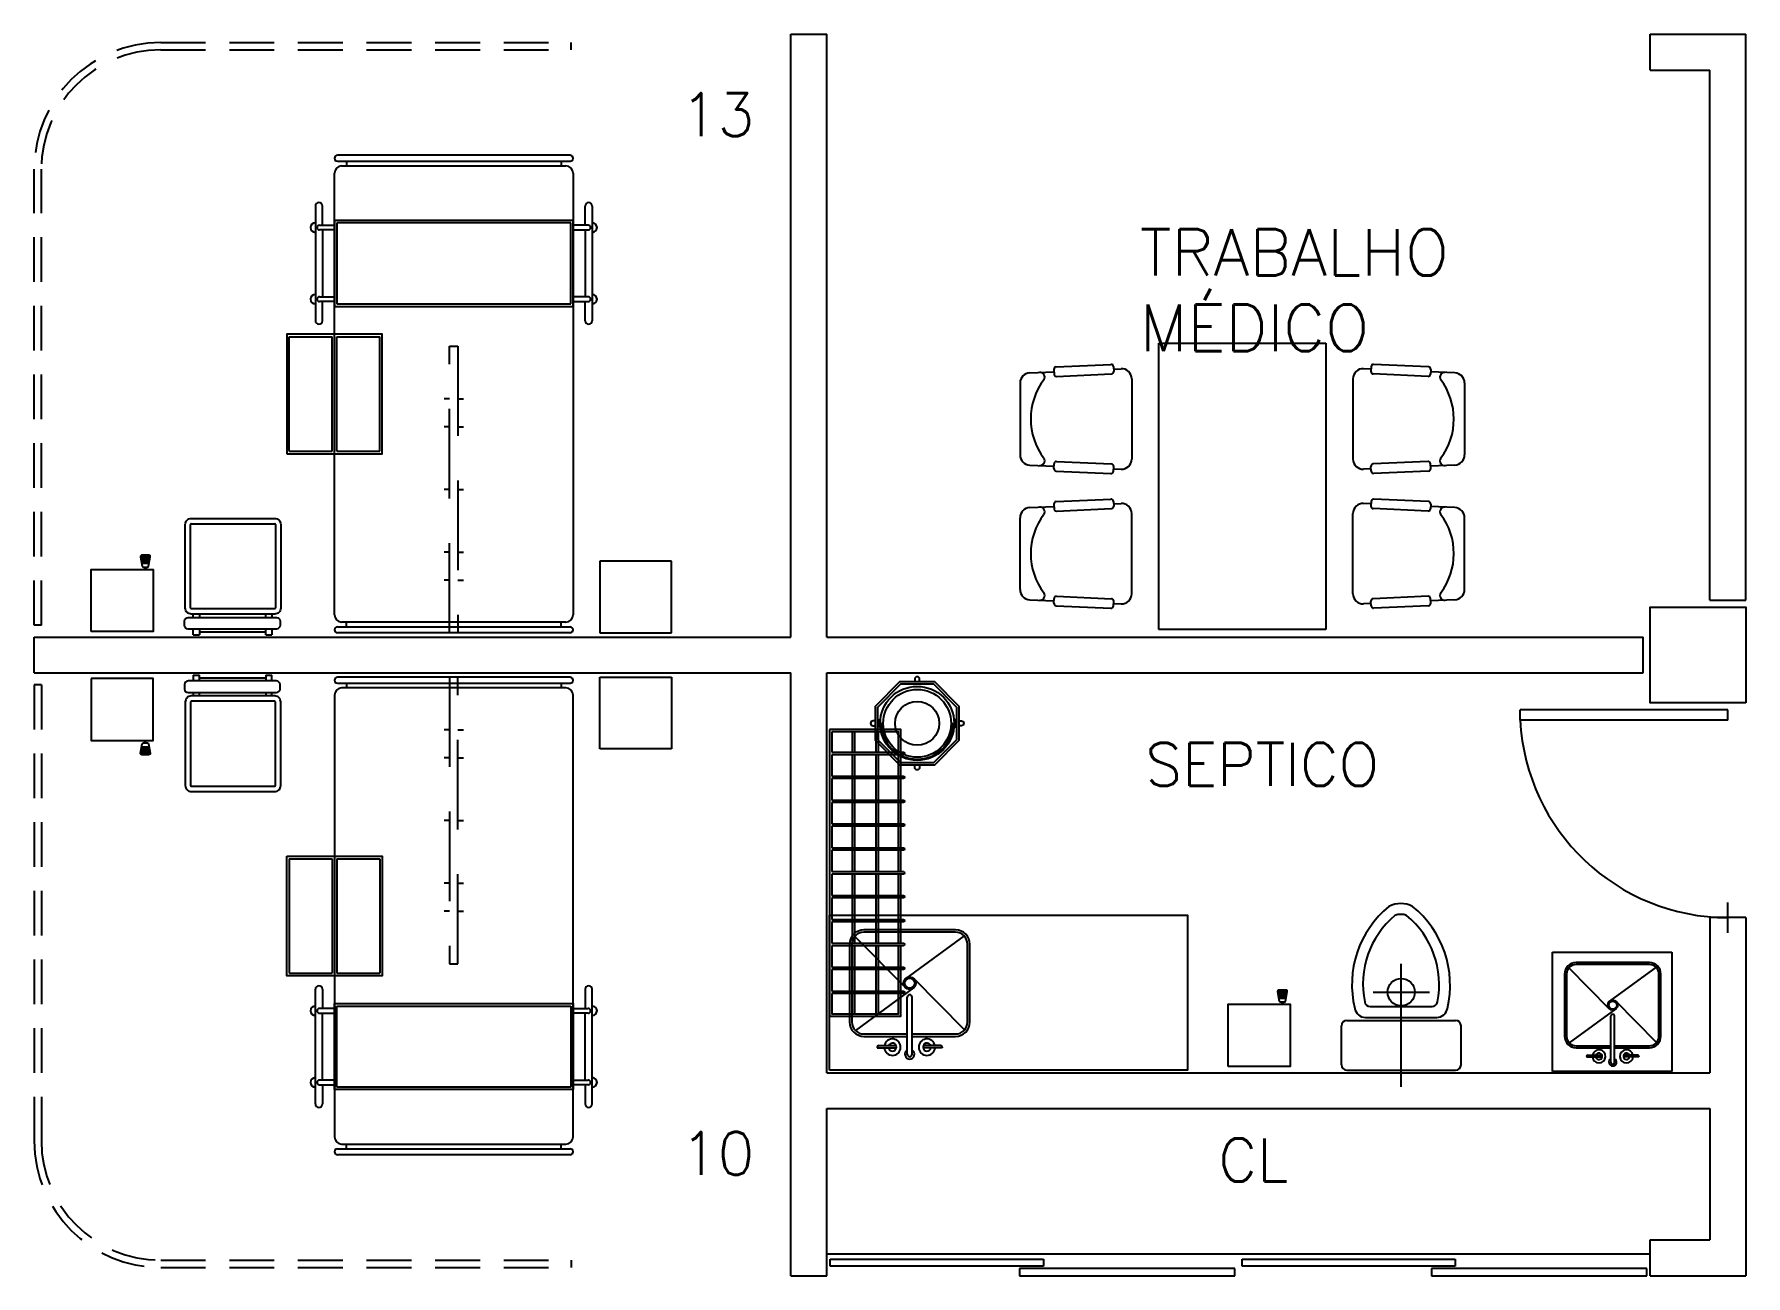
# Model space of a CAD drawing. Extents: x -358 to -207, y -206 to -105.
# Drawn here: x -288.48 to -281.31, y -179.83 to -174.63 of the extents above; entities that cross this region are included whole.
import ezdxf
from ezdxf.enums import TextEntityAlignment as Align

# ---------------------------------------------------------------- set-up
doc = ezdxf.new("R2010")
doc.units = 0
doc.header["$LTSCALE"] = 1.5
doc.header["$MEASUREMENT"] = 0
for name, pattern in [('CENTER2', [1.125, 0.75, -0.125, 0.125, -0.125]), ('HIDDEN', [0.375, 0.25, -0.125]), ('HIDDEN2', [0.1875, 0.125, -0.0625])]:
    doc.linetypes.add(name, pattern=pattern)
doc.layers.get('0').update_dxf_attribs({"linetype": 'CONTINUOUS'})
for name, color, linetype in [('8CMOB01', 8, 'CONTINUOUS'), ('9CCOLUMNA', 5, 'CONTINUOUS'), ('CCPTAS', 6, 'CONTINUOUS'), ('MSAN', 6, 'CONTINUOUS'), ('RCMURO01', 3, 'CONTINUOUS'), ('ZCTEXT01', 2, 'CONTINUOUS')]:
    doc.layers.add(name, color=color, linetype=linetype)
doc.styles.add('REG-60', font='ROMANS.shx', dxfattribs={"height": 0.195})
doc.styles.add('REG-80', font='ROMANS.shx', dxfattribs={"height": 0.27})

# ---------------------------------------------------------------- blocks, each defined once
blk = doc.blocks.new('TARJA')
for p, q in [((-0.014, -0.0221), (-0.2273, 0.1942)), ((0.2299, 0.1963), (-0.0142, 0.0183)), ((0.2319, -0.1979), (0.0189, 0.0181)), ((0.0187, -0.022), (-0.2253, -0.2)), ((-0.0077, -0.2999), (-0.0077, -0.0604)), ((0.0123, -0.2999), (0.0123, -0.0604)), ((-0.1342, -0.2704), (-0.1342, -0.2732)), ((-0.1342, -0.2732), (-0.0537, -0.2732)), ((-0.127, -0.2633), (-0.0548, -0.2633)), ((0.1386, -0.2732), (0.0581, -0.2732)), ((0.1315, -0.2633), (0.0592, -0.2633)), ((0.1386, -0.2704), (0.1386, -0.2732))]:
    blk.add_line(p, q)
for points in [[(0.012, -0.2248), (0.1944, -0.2248, 0.414214), (0.2544, -0.1648), (0.2544, 0.1611, 0.414214), (0.1944, 0.2211), (-0.1898, 0.2211, 0.414214), (-0.2498, 0.1611), (-0.2498, -0.1648, 0.414214), (-0.1898, -0.2248), (-0.0067, -0.2248)], [(0.012, -0.2148), (0.1944, -0.2148, 0.414214), (0.2444, -0.1648), (0.2444, 0.1611, 0.414214), (0.1944, 0.2111), (-0.1898, 0.2111, 0.414214), (-0.2398, 0.1611), (-0.2398, -0.1648, 0.414214), (-0.1898, -0.2148), (-0.0067, -0.2148)]]:
    blk.add_lwpolyline(points, format="xyb")
for radius in [0.026, 0.021]:
    blk.add_circle((0.0023, -0.0019), radius)
for centre, radius, start, end in [((0.0023, -0.0604), 0.01, 0, 180), ((-0.127, -0.2704), 0.00711, 89.98224, 179.98224), ((-0.0701, -0.27), 0.0345, 185.25448, 168.76167), ((-0.0701, -0.27), 0.0167, 190.90126, 156.33355), ((0.0023, -0.2999), 0.02, 120, 60), ((0.0746, -0.27), 0.0345, 11.23833, 354.74552), ((0.0746, -0.27), 0.0167, 23.66645, 349.09874), ((0.1315, -0.2704), 0.00711, 0.01776, 90.01776), ((0.0023, -0.2999), 0.01, 180, 0)]:
    blk.add_arc(centre, radius, start, end)
blk = doc.blocks.new('PTA-D')
for p, q in [((0.95, 0), (0.95, 1)), ((0.95, 1), (1, 1)), ((1, 0), (1, 1)), ((-0.0734, 0), (0.0734, 0)), ((0.95, 0), (1, 0))]:
    blk.add_line(p, q)
blk.add_arc((1.0023, -0.001), 1.0023, 92.99284, 179.94476)

msp = doc.modelspace()

# ---------------------------------------------------------------- linework, layer by layer
at = {"layer": '8CMOB01', "color": 8, "linetype": 'HIDDEN2'}
for p, q in [((-287.9502, -174.6648), (-286.2302, -174.6648)), ((-287.9502, -174.6948), (-286.2302, -174.6948)), ((-288.4802, -177.1048), (-288.4802, -175.1948)), ((-288.4502, -177.1048), (-288.4502, -175.1948)), ((-288.4502, -177.1048), (-288.4802, -177.1048)), ((-288.4802, -177.3548), (-288.4802, -179.2648)), ((-288.4502, -177.3548), (-288.4802, -177.3548)), ((-288.4502, -177.3548), (-288.4502, -179.2648)), ((-287.9502, -179.7648), (-286.2302, -179.7648)), ((-287.9502, -179.7948), (-286.2302, -179.7948))]:
    msp.add_line(p, q, dxfattribs=at)
at = {"layer": '8CMOB01', "color": 8}
for p, q in [((-286.2302, -174.6948), (-286.2302, -174.6648)), ((-286.235, -175.1367), (-287.21, -175.1367)), ((-287.21, -175.1617), (-286.235, -175.1617)), ((-287.1725, -175.1617), (-287.1725, -175.1817)), ((-286.2725, -175.1617), (-286.2725, -175.1817)), ((-287.2225, -177.0617), (-287.2225, -175.2117)), ((-287.1925, -175.1817), (-286.2525, -175.1817)), ((-286.2225, -175.2117), (-286.2225, -177.0617)), ((-287.3025, -175.3496), (-287.3025, -175.8296)), ((-287.2725, -175.4296), (-287.2725, -175.3496)), ((-286.1725, -175.4296), (-286.1725, -175.3496)), ((-286.1425, -175.3496), (-286.1425, -175.8296)), ((-287.2855, -175.4296), (-287.2225, -175.4296)), ((-287.2225, -175.4496), (-287.2855, -175.4496)), ((-287.2725, -175.4496), (-287.2725, -175.7296)), ((-286.2225, -175.4096), (-287.2225, -175.4096)), ((-287.2225, -175.4096), (-287.2225, -175.7696)), ((-286.2325, -175.4196), (-287.2125, -175.4196)), ((-287.2125, -175.4196), (-287.2125, -175.7596)), ((-286.2325, -175.7596), (-286.2325, -175.4196)), ((-286.2225, -175.7696), (-286.2225, -175.4096)), ((-286.1596, -175.4296), (-286.2225, -175.4296)), ((-286.2225, -175.4496), (-286.1596, -175.4496)), ((-286.1725, -175.4496), (-286.1725, -175.7296)), ((-287.2855, -175.7296), (-287.2225, -175.7296)), ((-286.1596, -175.7296), (-286.2225, -175.7296)), ((-287.2225, -175.7496), (-287.2855, -175.7496)), ((-287.2725, -175.8296), (-287.2725, -175.7496)), ((-287.2225, -175.7696), (-286.2225, -175.7696)), ((-287.2125, -175.7596), (-286.2325, -175.7596)), ((-286.2225, -175.7496), (-286.1596, -175.7496)), ((-286.1725, -175.8296), (-286.1725, -175.7496)), ((-283.7693, -177.1232), (-283.7693, -175.9232)), ((-283.7693, -175.9232), (-283.0693, -175.9232)), ((-283.0693, -175.9232), (-283.0693, -177.1232)), ((-284.1992, -176.0229), (-283.9694, -176.0125)), ((-283.959, -176.022), (-283.9581, -176.042)), ((-282.8795, -176.022), (-282.8804, -176.042)), ((-282.6393, -176.0229), (-282.8691, -176.0125)), ((-284.3502, -176.0904), (-284.3502, -176.3917)), ((-284.3096, -176.048), (-284.2083, -176.0434)), ((-284.2087, -176.0334), (-284.2078, -176.0534)), ((-284.1974, -176.0629), (-283.9676, -176.0525)), ((-283.9585, -176.032), (-283.9271, -176.0306)), ((-283.8827, -176.0731), (-283.8827, -176.4091)), ((-282.9558, -176.0731), (-282.9558, -176.4091)), ((-282.88, -176.032), (-282.9114, -176.0306)), ((-282.6411, -176.0629), (-282.8709, -176.0525)), ((-282.6298, -176.0334), (-282.6307, -176.0534)), ((-282.5289, -176.048), (-282.6302, -176.0434)), ((-282.4883, -176.0904), (-282.4883, -176.3917)), ((-284.3096, -176.4342), (-284.2083, -176.4388)), ((-284.2087, -176.4488), (-284.2078, -176.4288)), ((-284.1974, -176.4193), (-283.9676, -176.4297)), ((-283.959, -176.4601), (-283.9581, -176.4401)), ((-283.9585, -176.4501), (-283.9271, -176.4516)), ((-282.88, -176.4501), (-282.9114, -176.4516)), ((-282.8795, -176.4601), (-282.8804, -176.4401)), ((-282.6411, -176.4193), (-282.8709, -176.4297)), ((-282.6298, -176.4488), (-282.6307, -176.4288)), ((-282.5289, -176.4342), (-282.6302, -176.4388)), ((-284.1992, -176.4592), (-283.9694, -176.4697)), ((-282.6393, -176.4592), (-282.8691, -176.4697)), ((-284.1992, -176.5872), (-283.9694, -176.5768)), ((-283.959, -176.5863), (-283.9581, -176.6063)), ((-283.9585, -176.5963), (-283.9271, -176.5949)), ((-282.88, -176.5963), (-282.9114, -176.5949)), ((-282.8795, -176.5863), (-282.8804, -176.6063)), ((-282.6393, -176.5872), (-282.8691, -176.5768)), ((-284.3502, -176.956), (-284.3502, -176.6547)), ((-284.3096, -176.6123), (-284.2083, -176.6076)), ((-284.2087, -176.5977), (-284.2078, -176.6176)), ((-284.1974, -176.6272), (-283.9676, -176.6167)), ((-283.8827, -176.9734), (-283.8827, -176.6373)), ((-282.9558, -176.9734), (-282.9558, -176.6373)), ((-282.6411, -176.6272), (-282.8709, -176.6167)), ((-282.6298, -176.5977), (-282.6307, -176.6176)), ((-282.5289, -176.6123), (-282.6302, -176.6076)), ((-282.4883, -176.956), (-282.4883, -176.6547)), ((-286.1112, -176.8367), (-286.1112, -177.1367)), ((-285.8112, -176.8367), (-286.1112, -176.8367)), ((-285.8112, -177.1367), (-285.8112, -176.8367)), ((-284.3096, -176.9984), (-284.2083, -177.0031)), ((-284.2087, -177.013), (-284.2078, -176.9931)), ((-284.1992, -177.0235), (-283.9694, -177.0339)), ((-284.1974, -176.9835), (-283.9676, -176.994)), ((-283.959, -177.0244), (-283.9581, -177.0044)), ((-283.9585, -177.0144), (-283.9271, -177.0158)), ((-282.88, -177.0144), (-282.9114, -177.0158)), ((-282.8795, -177.0244), (-282.8804, -177.0044)), ((-282.6411, -176.9835), (-282.8709, -176.994)), ((-282.6393, -177.0235), (-282.8691, -177.0339)), ((-282.6298, -177.013), (-282.6307, -176.9931)), ((-282.5289, -176.9984), (-282.6302, -177.0031)), ((-286.2525, -177.0917), (-287.1925, -177.0917)), ((-287.1725, -177.1117), (-287.1725, -177.0917)), ((-286.2725, -177.1117), (-286.2725, -177.0917)), ((-287.21, -177.1117), (-286.235, -177.1117)), ((-286.235, -177.1367), (-287.21, -177.1367)), ((-286.1112, -177.1367), (-285.8112, -177.1367)), ((-283.0693, -177.1232), (-283.7693, -177.1232)), ((-286.235, -177.323), (-287.21, -177.323)), ((-287.21, -177.348), (-286.235, -177.348)), ((-286.2525, -177.368), (-287.1925, -177.368)), ((-287.1725, -177.348), (-287.1725, -177.368)), ((-286.2725, -177.348), (-286.2725, -177.368)), ((-286.1112, -177.623), (-286.1112, -177.323)), ((-286.1112, -177.323), (-285.8112, -177.323)), ((-285.8112, -177.323), (-285.8112, -177.623)), ((-287.2225, -177.398), (-287.2225, -179.248)), ((-286.2225, -179.248), (-286.2225, -177.398)), ((-285.8112, -177.623), (-286.1112, -177.623)), ((-287.3025, -179.1101), (-287.3025, -178.6301)), ((-287.2725, -178.6301), (-287.2725, -178.7101)), ((-286.1725, -178.6301), (-286.1725, -178.7101)), ((-286.1425, -179.1101), (-286.1425, -178.6301)), ((-287.2225, -178.7101), (-287.2855, -178.7101)), ((-287.2855, -178.7301), (-287.2225, -178.7301)), ((-287.2725, -179.0101), (-287.2725, -178.7301)), ((-287.2225, -178.6901), (-286.2225, -178.6901)), ((-287.2225, -179.0501), (-287.2225, -178.6901)), ((-287.2125, -178.7001), (-286.2325, -178.7001)), ((-287.2125, -179.0401), (-287.2125, -178.7001)), ((-286.2325, -178.7001), (-286.2325, -179.0401)), ((-286.2225, -178.6901), (-286.2225, -179.0501)), ((-286.2225, -178.7101), (-286.1596, -178.7101)), ((-286.1596, -178.7301), (-286.2225, -178.7301)), ((-286.1725, -179.0101), (-286.1725, -178.7301)), ((-282.9035, -178.7477), (-282.6047, -178.7477)), ((-282.884, -178.7026), (-282.6243, -178.7026)), ((-283.004, -178.9463), (-283.004, -178.7829)), ((-282.9812, -178.7601), (-282.5258, -178.7601)), ((-282.503, -178.9463), (-282.503, -178.7829)), ((-287.2225, -179.0101), (-287.2855, -179.0101)), ((-287.2855, -179.0301), (-287.2225, -179.0301)), ((-287.2725, -179.0301), (-287.2725, -179.1101)), ((-286.2225, -179.0101), (-286.1596, -179.0101)), ((-286.1596, -179.0301), (-286.2225, -179.0301)), ((-286.1725, -179.0301), (-286.1725, -179.1101)), ((-282.9812, -178.9691), (-282.5258, -178.9691)), ((-286.2225, -179.0501), (-287.2225, -179.0501)), ((-286.2325, -179.0401), (-287.2125, -179.0401)), ((-287.21, -179.298), (-286.235, -179.298)), ((-287.1925, -179.278), (-286.2525, -179.278)), ((-287.1725, -179.298), (-287.1725, -179.278)), ((-286.2725, -179.298), (-286.2725, -179.278)), ((-286.235, -179.323), (-287.21, -179.323)), ((-281.7102, -179.7398), (-285.1602, -179.7398)), ((-286.2302, -179.7648), (-286.2302, -179.7948)), ((-285.1452, -179.7598), (-284.2522, -179.7598)), ((-285.1452, -179.7898), (-285.1452, -179.7598)), ((-284.2522, -179.7898), (-285.1452, -179.7898)), ((-283.4502, -179.7998), (-284.3522, -179.7998)), ((-284.3522, -179.7998), (-284.3522, -179.8298)), ((-284.2522, -179.7598), (-284.2522, -179.7898)), ((-283.4502, -179.8298), (-283.4502, -179.7998)), ((-283.4202, -179.7598), (-282.5272, -179.7598)), ((-283.4202, -179.7898), (-283.4202, -179.7598)), ((-282.5272, -179.7898), (-283.4202, -179.7898)), ((-281.7252, -179.7998), (-282.6272, -179.7998)), ((-282.6272, -179.7998), (-282.6272, -179.8298)), ((-282.5272, -179.7598), (-282.5272, -179.7898)), ((-281.7252, -179.8298), (-281.7252, -179.7998)), ((-284.3522, -179.8298), (-283.4502, -179.8298)), ((-282.6272, -179.8298), (-281.7252, -179.8298))]:
    msp.add_line(p, q, dxfattribs=at)
at = {"layer": '8CMOB01', "color": 8, "linetype": 'Continuous'}
for p, q in [((-287.4125, -175.8967), (-287.2325, -175.8967)), ((-287.4125, -176.3767), (-287.4125, -175.8967)), ((-287.2325, -176.3767), (-287.2325, -175.8967)), ((-287.2225, -176.3867), (-287.2225, -175.8867)), ((-287.2125, -175.8967), (-287.0325, -175.8967)), ((-287.2125, -176.3767), (-287.2125, -175.8967)), ((-287.0325, -176.3767), (-287.0325, -175.8967)), ((-287.4125, -176.3767), (-287.2325, -176.3767)), ((-287.2125, -176.3767), (-287.0325, -176.3767)), ((-287.4125, -178.083), (-287.4125, -178.563)), ((-287.4125, -178.083), (-287.2325, -178.083)), ((-287.2325, -178.083), (-287.2325, -178.563)), ((-287.2225, -178.073), (-287.2225, -178.573)), ((-287.2125, -178.083), (-287.2125, -178.563)), ((-287.2125, -178.083), (-287.0325, -178.083)), ((-287.0325, -178.083), (-287.0325, -178.563)), ((-287.4125, -178.563), (-287.2325, -178.563)), ((-287.2125, -178.563), (-287.0325, -178.563))]:
    msp.add_line(p, q, dxfattribs=at)
at = {"layer": '8CMOB01', "linetype": 'HIDDEN'}
for p, q in [((-286.74, -177.1367), (-286.74, -175.9367)), ((-286.705, -175.9367), (-286.705, -177.1367)), ((-286.74, -177.323), (-286.74, -178.523)), ((-286.705, -178.523), (-286.705, -177.323))]:
    msp.add_line(p, q, dxfattribs=at)
at = {"layer": '8CMOB01'}
for p, q in [((-286.74, -175.9367), (-286.705, -175.9367)), ((-286.74, -176.1569), (-286.7632, -176.1569)), ((-286.705, -176.1569), (-286.6819, -176.1569)), ((-286.74, -176.2739), (-286.7632, -176.2739)), ((-286.705, -176.2739), (-286.6819, -176.2739)), ((-286.74, -176.5367), (-286.7632, -176.5367)), ((-286.705, -176.5367), (-286.6819, -176.5367)), ((-286.74, -176.7994), (-286.7632, -176.7994)), ((-286.705, -176.7994), (-286.6819, -176.7994)), ((-288.2423, -176.8713), (-288.0139, -176.8713)), ((-288.035, -176.8158), (-287.9939, -176.8158)), ((-288.0345, -176.8208), (-287.9944, -176.8208)), ((-288.0336, -176.8258), (-287.9954, -176.8258)), ((-288.0326, -176.8308), (-287.9963, -176.8308)), ((-288.0316, -176.8358), (-287.9973, -176.8358)), ((-288.0307, -176.8408), (-287.9983, -176.8408)), ((-288.0297, -176.8458), (-287.9992, -176.8458)), ((-288.017, -176.8613), (-288.017, -176.8713)), ((-288.012, -176.8613), (-288.012, -176.8713)), ((-286.74, -176.9164), (-286.7632, -176.9164)), ((-286.705, -176.9164), (-286.6819, -176.9164)), ((-286.705, -177.1367), (-286.74, -177.1367)), ((-286.705, -177.323), (-286.74, -177.323)), ((-288.2423, -177.5884), (-288.0139, -177.5884)), ((-288.017, -177.5984), (-288.017, -177.5884)), ((-288.012, -177.5984), (-288.012, -177.5884)), ((-286.74, -177.5432), (-286.7632, -177.5432)), ((-286.705, -177.5432), (-286.6819, -177.5432)), ((-285.0543, -177.5523), (-285.0543, -177.6373)), ((-285.0443, -177.5523), (-285.0443, -177.6373)), ((-284.9543, -177.5523), (-284.9543, -177.6373)), ((-284.9443, -177.5523), (-284.9443, -177.6373)), ((-288.035, -177.6439), (-287.9939, -177.6439)), ((-288.0345, -177.6389), (-287.9944, -177.6389)), ((-288.0336, -177.6339), (-287.9954, -177.6339)), ((-288.0326, -177.6289), (-287.9963, -177.6289)), ((-288.0316, -177.6239), (-287.9973, -177.6239)), ((-288.0307, -177.6189), (-287.9983, -177.6189)), ((-288.0297, -177.6139), (-287.9992, -177.6139)), ((-286.74, -177.6602), (-286.7632, -177.6602)), ((-286.705, -177.6602), (-286.6819, -177.6602)), ((-285.0543, -177.6473), (-285.0543, -177.7373)), ((-285.0443, -177.6473), (-285.0443, -177.7373)), ((-284.9543, -177.6473), (-284.9543, -177.7373)), ((-284.9443, -177.6473), (-284.9443, -177.7373)), ((-285.0543, -177.7473), (-285.0543, -177.8373)), ((-285.0443, -177.7473), (-285.0443, -177.8373)), ((-284.9543, -177.7473), (-284.9543, -177.8373)), ((-284.9443, -177.7473), (-284.9443, -177.8373)), ((-285.0543, -177.8473), (-285.0543, -177.9373)), ((-285.0443, -177.8473), (-285.0443, -177.9373)), ((-284.9543, -177.8473), (-284.9543, -177.9373)), ((-284.9443, -177.8473), (-284.9443, -177.9373)), ((-286.74, -177.923), (-286.7632, -177.923)), ((-286.705, -177.923), (-286.6819, -177.923)), ((-285.0543, -177.9473), (-285.0543, -178.0373)), ((-285.0443, -177.9473), (-285.0443, -178.0373)), ((-284.9543, -177.9473), (-284.9543, -178.0373)), ((-284.9443, -177.9473), (-284.9443, -178.0373)), ((-285.0543, -178.0473), (-285.0543, -178.1373)), ((-285.0443, -178.0473), (-285.0443, -178.1373)), ((-284.9543, -178.0473), (-284.9543, -178.1373)), ((-284.9443, -178.0473), (-284.9443, -178.1373)), ((-285.0543, -178.1473), (-285.0543, -178.2373)), ((-285.0443, -178.1473), (-285.0443, -178.2373)), ((-284.9543, -178.1473), (-284.9543, -178.2373)), ((-284.9443, -178.1473), (-284.9443, -178.2373)), ((-286.74, -178.1858), (-286.7632, -178.1858)), ((-286.705, -178.1858), (-286.6819, -178.1858)), ((-286.74, -178.3028), (-286.7632, -178.3028)), ((-286.705, -178.3028), (-286.6819, -178.3028)), ((-285.0543, -178.2473), (-285.0543, -178.3373)), ((-285.0443, -178.2473), (-285.0443, -178.3373)), ((-284.9543, -178.2473), (-284.9543, -178.3373)), ((-284.9443, -178.2473), (-284.9443, -178.3373)), ((-285.0543, -178.3473), (-285.0543, -178.4373)), ((-285.0443, -178.3473), (-285.0443, -178.4373)), ((-284.9543, -178.3473), (-284.9543, -178.4373)), ((-284.9443, -178.3473), (-284.9443, -178.4373)), ((-285.0543, -178.4473), (-285.0543, -178.5373)), ((-285.0443, -178.4473), (-285.0443, -178.5373)), ((-284.9543, -178.4473), (-284.9543, -178.5373)), ((-284.9443, -178.4473), (-284.9443, -178.5373)), ((-286.74, -178.523), (-286.705, -178.523)), ((-285.0543, -178.5473), (-285.0543, -178.6373)), ((-285.0443, -178.5473), (-285.0443, -178.6373)), ((-284.9543, -178.5473), (-284.9543, -178.6373)), ((-284.9443, -178.5473), (-284.9443, -178.6373)), ((-285.0543, -178.6473), (-285.0543, -178.7323)), ((-285.0443, -178.6473), (-285.0443, -178.7323)), ((-284.9543, -178.6473), (-284.9543, -178.7323)), ((-284.9443, -178.6473), (-284.9443, -178.7323)), ((-283.2717, -178.6374), (-283.2307, -178.6374)), ((-283.2712, -178.6424), (-283.2312, -178.6424)), ((-283.2703, -178.6474), (-283.2321, -178.6474)), ((-283.2693, -178.6524), (-283.2331, -178.6524)), ((-283.2684, -178.6574), (-283.234, -178.6574)), ((-283.2674, -178.6624), (-283.235, -178.6624)), ((-283.2665, -178.6674), (-283.2359, -178.6674)), ((-283.479, -178.6929), (-283.2506, -178.6929)), ((-283.2537, -178.6829), (-283.2537, -178.6929)), ((-283.2487, -178.6829), (-283.2487, -178.6929))]:
    msp.add_line(p, q, dxfattribs=at)
at = {"layer": '8CMOB01', "linetype": 'ByBlock'}
for p, q in [((-287.4694, -176.6832), (-287.4694, -177.0332)), ((-287.4724, -177.0361), (-287.8224, -177.0361)), ((-287.8138, -177.0724), (-287.8138, -177.0582)), ((-287.7877, -177.0582), (-287.7877, -177.0724)), ((-287.5105, -177.0724), (-287.5105, -177.0582)), ((-287.4844, -177.0582), (-287.4844, -177.0724)), ((-287.8138, -177.146), (-287.8138, -177.1211)), ((-287.8138, -177.146), (-287.7877, -177.146)), ((-287.7877, -177.1211), (-287.7877, -177.146)), ((-287.7877, -177.1335), (-287.5105, -177.1335)), ((-287.5105, -177.146), (-287.5105, -177.1211)), ((-287.5105, -177.146), (-287.4844, -177.146)), ((-287.4844, -177.1211), (-287.4844, -177.146)), ((-287.8138, -177.3137), (-287.7877, -177.3137)), ((-287.8138, -177.3137), (-287.8138, -177.3386)), ((-287.7877, -177.3386), (-287.7877, -177.3137)), ((-287.5105, -177.3137), (-287.4844, -177.3137)), ((-287.5105, -177.3137), (-287.5105, -177.3386)), ((-287.4844, -177.3386), (-287.4844, -177.3137)), ((-287.7877, -177.3261), (-287.5105, -177.3261)), ((-287.4724, -177.4236), (-287.8224, -177.4236)), ((-287.8138, -177.3873), (-287.8138, -177.4015)), ((-287.7877, -177.4015), (-287.7877, -177.3873)), ((-287.5105, -177.3873), (-287.5105, -177.4015)), ((-287.4844, -177.4015), (-287.4844, -177.3873)), ((-287.4694, -177.7765), (-287.4694, -177.4265))]:
    msp.add_line(p, q, dxfattribs=at)
at = {"layer": '8CMOB01', "color": 8, "linetype": 'CENTER2'}
for p, q in [((-282.7535, -179.0383), (-282.7535, -178.5237)), ((-282.8717, -178.6419), (-282.6353, -178.6419))]:
    msp.add_line(p, q, dxfattribs=at)
at = {"layer": '8CMOB01', "color": 8, "linetype": 'Continuous'}
for points in [[(-287.4225, -176.3867), (-287.0225, -176.3867), (-287.0225, -175.8867), (-287.4225, -175.8867)], [(-287.4225, -178.073), (-287.0225, -178.073), (-287.0225, -178.573), (-287.4225, -178.573)]]:
    msp.add_lwpolyline(points, close=True, dxfattribs=at)
at = {"layer": '8CMOB01', "linetype": 'ByBlock'}
for points in [[(-287.4724, -177.0582), (-287.8224, -177.0582, -0.414214), (-287.8474, -177.0332), (-287.8474, -176.6832, -0.414214), (-287.8224, -176.6582), (-287.4724, -176.6582, -0.414214), (-287.4474, -176.6832), (-287.4474, -177.0332, -0.414214)], [(-287.4654, -177.1211), (-287.8357, -177.1211, -0.414214), (-287.8507, -177.1061), (-287.8507, -177.0874, -0.414214), (-287.8357, -177.0724), (-287.4654, -177.0724, -0.414214), (-287.4504, -177.0874), (-287.4504, -177.1061, -0.414214)], [(-287.4654, -177.3386), (-287.8357, -177.3386, 0.414214), (-287.8507, -177.3536), (-287.8507, -177.3723, 0.414214), (-287.8357, -177.3873), (-287.4654, -177.3873, 0.414214), (-287.4504, -177.3723), (-287.4504, -177.3536, 0.414214)], [(-287.4724, -177.4015), (-287.8224, -177.4015, 0.414214), (-287.8474, -177.4265), (-287.8474, -177.7765, 0.414214), (-287.8224, -177.8015), (-287.4724, -177.8015, 0.414214), (-287.4474, -177.7765), (-287.4474, -177.4265, 0.414214)]]:
    msp.add_lwpolyline(points, format="xyb", close=True, dxfattribs=at)
for points in [[(-287.8253, -177.0332), (-287.8253, -176.6832)], [(-287.8224, -176.6803), (-287.4724, -176.6803)], [(-287.8253, -177.4265), (-287.8253, -177.7765)], [(-287.8224, -177.7794), (-287.4724, -177.7794)]]:
    msp.add_lwpolyline(points, dxfattribs=at)
at = {"layer": '8CMOB01'}
for points in [[(-288.0014, -176.8575), (-287.9939, -176.8182, 0.487928), (-287.9988, -176.8119), (-288.0301, -176.8119, 0.487928), (-288.035, -176.8182), (-288.0275, -176.8575, 0.344151), (-288.0226, -176.8613), (-288.0063, -176.8613, 0.344151)], [(-288.0014, -177.6022), (-287.9939, -177.6415, -0.487928), (-287.9988, -177.6477), (-288.0301, -177.6477, -0.487928), (-288.035, -177.6415), (-288.0275, -177.6022, -0.344151), (-288.0226, -177.5984), (-288.0063, -177.5984, -0.344151)], [(-283.2382, -178.6791), (-283.2307, -178.6398, 0.487928), (-283.2355, -178.6336), (-283.2669, -178.6336, 0.487928), (-283.2717, -178.6398), (-283.2642, -178.6791, 0.344151), (-283.2594, -178.6829), (-283.243, -178.6829, 0.344151)]]:
    msp.add_lwpolyline(points, format="xyb", close=True, dxfattribs=at)
for points in [[(-288.2423, -177.1313), (-288.2423, -176.8713), (-287.9823, -176.8713), (-287.9823, -177.1313)], [(-288.2423, -177.3284), (-288.2423, -177.5884), (-287.9823, -177.5884), (-287.9823, -177.3284)], [(-284.9563, -177.5886), (-284.9563, -177.4436), (-284.8538, -177.3411), (-284.7089, -177.3411), (-284.6063, -177.4436), (-284.6063, -177.5886), (-284.7089, -177.6911), (-284.8538, -177.6911)], [(-284.9463, -177.5845), (-284.9463, -177.4478), (-284.8497, -177.3511), (-284.713, -177.3511), (-284.6163, -177.4478), (-284.6163, -177.5845), (-284.713, -177.6811), (-284.8497, -177.6811)], [(-284.9363, -177.5311), (-284.9413, -177.5311), (-284.9413, -177.5011), (-284.9363, -177.5011)], [(-284.6263, -177.5311), (-284.6213, -177.5311), (-284.6213, -177.5011), (-284.6263, -177.5011)], [(-285.1493, -178.9693), (-285.1493, -178.3193), (-283.6493, -178.3193), (-283.6493, -178.9693)], [(-283.479, -178.9529), (-283.479, -178.6929), (-283.219, -178.6929), (-283.219, -178.9529)]]:
    msp.add_lwpolyline(points, close=True, dxfattribs=at)
for points in [[(-284.7713, -177.3411), (-284.7713, -177.3311, 1), (-284.7913, -177.3311), (-284.7913, -177.3411)], [(-284.9563, -177.5061), (-284.9663, -177.5061, 1), (-284.9663, -177.5261), (-284.9563, -177.5261)], [(-284.9363, -177.5161), (-284.9313, -177.5161, 1), (-284.6313, -177.5161), (-284.6263, -177.5161)], [(-284.6063, -177.5061), (-284.5963, -177.5061, -1), (-284.5963, -177.5261), (-284.6063, -177.5261)], [(-285.1393, -177.6373), (-284.8393, -177.6373, -1), (-284.8393, -177.6473), (-285.1393, -177.6473)], [(-285.1393, -177.7373), (-284.8393, -177.7373, -1), (-284.8393, -177.7473), (-285.1393, -177.7473)], [(-284.7713, -177.6911), (-284.7713, -177.7011, -1), (-284.7913, -177.7011), (-284.7913, -177.6911)], [(-285.1393, -177.8373), (-284.8393, -177.8373, -1), (-284.8393, -177.8473), (-285.1393, -177.8473)], [(-285.1393, -177.9373), (-284.8393, -177.9373, -1), (-284.8393, -177.9473), (-285.1393, -177.9473)], [(-285.1393, -178.0373), (-284.8393, -178.0373, -1), (-284.8393, -178.0473), (-285.1393, -178.0473)], [(-285.1393, -178.1373), (-284.8393, -178.1373, -1), (-284.8393, -178.1473), (-285.1393, -178.1473)], [(-285.1393, -178.2373), (-284.8393, -178.2373, -1), (-284.8393, -178.2473), (-285.1393, -178.2473)], [(-285.1393, -178.3373), (-284.8393, -178.3373, -1), (-284.8393, -178.3473), (-285.1393, -178.3473)], [(-285.1393, -178.4373), (-284.8393, -178.4373, -1), (-284.8393, -178.4473), (-285.1393, -178.4473)], [(-285.1393, -178.5373), (-284.8393, -178.5373, -1), (-284.8393, -178.5473), (-285.1393, -178.5473)], [(-285.1393, -178.6373), (-284.8393, -178.6373, -1), (-284.8393, -178.6473), (-285.1393, -178.6473)]]:
    msp.add_lwpolyline(points, format="xyb", dxfattribs=at)
for points in [[(-285.1493, -177.5423), (-285.1493, -178.7423), (-284.8493, -178.7423), (-284.8493, -178.6473)], [(-284.8493, -177.6373), (-284.8493, -177.5423), (-285.1493, -177.5423)], [(-285.1393, -177.5523), (-285.1393, -177.6373)], [(-284.8593, -177.6373), (-284.8593, -177.5523), (-285.1393, -177.5523)], [(-285.1393, -177.6473), (-285.1393, -177.7373)], [(-284.8593, -177.7373), (-284.8593, -177.6473)], [(-284.8493, -177.7373), (-284.8493, -177.6473)], [(-285.1393, -177.7473), (-285.1393, -177.8373)], [(-284.8593, -177.8373), (-284.8593, -177.7473)], [(-284.8493, -177.8373), (-284.8493, -177.7473)], [(-285.1393, -177.8473), (-285.1393, -177.9373)], [(-284.8593, -177.9373), (-284.8593, -177.8473)], [(-284.8493, -177.9373), (-284.8493, -177.8473)], [(-285.1393, -177.9473), (-285.1393, -178.0373)], [(-284.8593, -178.0373), (-284.8593, -177.9473)], [(-284.8493, -178.0373), (-284.8493, -177.9473)], [(-285.1393, -178.0473), (-285.1393, -178.1373)], [(-284.8593, -178.1373), (-284.8593, -178.0473)], [(-284.8493, -178.1373), (-284.8493, -178.0473)], [(-285.1393, -178.1473), (-285.1393, -178.2373)], [(-284.8593, -178.2373), (-284.8593, -178.1473)], [(-284.8493, -178.2373), (-284.8493, -178.1473)], [(-285.1393, -178.2473), (-285.1393, -178.3373)], [(-284.8593, -178.3373), (-284.8593, -178.2473)], [(-284.8493, -178.3373), (-284.8493, -178.2473)], [(-285.1393, -178.3473), (-285.1393, -178.4373)], [(-284.8593, -178.4373), (-284.8593, -178.3473)], [(-284.8493, -178.4373), (-284.8493, -178.3473)], [(-285.1393, -178.4473), (-285.1393, -178.5373)], [(-284.8593, -178.5373), (-284.8593, -178.4473)], [(-284.8493, -178.5373), (-284.8493, -178.4473)], [(-285.1393, -178.5473), (-285.1393, -178.6373)], [(-284.8593, -178.6373), (-284.8593, -178.5473)], [(-284.8493, -178.6373), (-284.8493, -178.5473)], [(-285.1393, -178.6473), (-285.1393, -178.7323), (-284.8593, -178.7323), (-284.8593, -178.6473)]]:
    msp.add_lwpolyline(points, dxfattribs=at)
at = {"layer": '8CMOB01', "color": 8}
msp.add_lwpolyline([(-282.6047, -178.7477, 0.367355), (-282.5602, -178.7099, 0.28821), (-282.7059, -178.283, 0.241198), (-282.8048, -178.283, 0.288726), (-282.9481, -178.7099, 0.367355), (-282.9035, -178.7477)], format="xyb", dxfattribs=at)
at = {"layer": '8CMOB01'}
for radius in [0.155, 0.142, 0.092]:
    msp.add_circle((-284.7813, -177.5161), radius, dxfattribs=at)
at = {"layer": '8CMOB01', "color": 8}
msp.add_circle((-282.7535, -178.6419), 0.057, dxfattribs=at)
at = {"layer": '8CMOB01', "color": 8, "linetype": 'HIDDEN2'}
for centre, radius, start, end in [((-287.9502, -175.1948), 0.53, 90, 180), ((-287.9502, -175.1948), 0.5, 90, 180), ((-287.9502, -179.2648), 0.53, 180, 270), ((-287.9502, -179.2648), 0.5, 180, 270)]:
    msp.add_arc(centre, radius, start, end, dxfattribs=at)
at = {"layer": '8CMOB01', "color": 8}
for centre, radius, start, end in [((-287.21, -175.1492), 0.0125, 90, 270), ((-286.235, -175.1492), 0.0125, 270, 90), ((-287.1925, -175.2117), 0.03, 90, 180), ((-286.2525, -175.2117), 0.03, 0, 90), ((-287.2875, -175.3496), 0.015, 0, 180), ((-286.1575, -175.3496), 0.015, 0, 180), ((-287.3025, -175.4396), 0.02, 90, 270), ((-287.2855, -175.4396), 0.01, 90, 270), ((-286.1596, -175.4396), 0.01, 270, 90), ((-286.1425, -175.4396), 0.02, 270, 90), ((-287.3025, -175.7396), 0.02, 90, 270), ((-287.2855, -175.7396), 0.01, 90, 270), ((-286.1596, -175.7396), 0.01, 270, 90), ((-286.1425, -175.7396), 0.02, 270, 90), ((-287.2875, -175.8296), 0.015, 180, 0), ((-286.1575, -175.8296), 0.015, 180, 0), ((-284.1987, -176.0329), 0.01, 92.60256, 182.60256), ((-283.969, -176.0225), 0.01, 2.60256, 92.60256), ((-282.8695, -176.0225), 0.01, 87.39744, 177.39744), ((-282.6398, -176.0329), 0.01, 357.39744, 87.39744), ((-284.3077, -176.0904), 0.0425, 92.60256, 180), ((-284.0333, -176.2411), 0.2722, 142.67501, 217.21816), ((-284.2671, -176.066), 0.02, 330.10967, 95.8735), ((-284.1978, -176.0529), 0.01, 182.60256, 272.60256), ((-283.9681, -176.0425), 0.01, 272.60256, 2.60256), ((-283.9252, -176.0731), 0.0425, 0, 92.60256), ((-282.9133, -176.0731), 0.0425, 87.39744, 180), ((-282.8704, -176.0425), 0.01, 177.39744, 267.39744), ((-282.6407, -176.0529), 0.01, 267.39744, 357.39744), ((-282.5714, -176.066), 0.02, 84.1265, 209.89033), ((-282.8052, -176.2411), 0.2722, 322.78184, 37.32499), ((-282.5308, -176.0904), 0.0425, 0, 87.39744), ((-284.3077, -176.3917), 0.0425, 180, 267.39744), ((-284.2671, -176.4161), 0.02, 264.1265, 29.89033), ((-284.1987, -176.4492), 0.01, 177.39744, 267.39744), ((-284.1978, -176.4292), 0.01, 87.39744, 177.39744), ((-283.9681, -176.4397), 0.01, 357.39744, 87.39744), ((-283.9252, -176.4091), 0.0425, 267.39744, 0), ((-282.9133, -176.4091), 0.0425, 180, 272.60256), ((-282.8704, -176.4397), 0.01, 92.60256, 182.60256), ((-282.6407, -176.4292), 0.01, 2.60256, 92.60256), ((-282.6398, -176.4492), 0.01, 272.60256, 2.60256), ((-282.5714, -176.4161), 0.02, 150.10967, 275.8735), ((-282.5308, -176.3917), 0.0425, 272.60256, 0), ((-283.969, -176.4597), 0.01, 267.39744, 357.39744), ((-282.8695, -176.4597), 0.01, 182.60256, 272.60256), ((-284.1987, -176.5972), 0.01, 92.60256, 182.60256), ((-283.969, -176.5868), 0.01, 2.60256, 92.60256), ((-283.9252, -176.6373), 0.0425, 0, 92.60256), ((-282.9133, -176.6373), 0.0425, 87.39744, 180), ((-282.8695, -176.5868), 0.01, 87.39744, 177.39744), ((-282.6398, -176.5972), 0.01, 357.39744, 87.39744), ((-284.3077, -176.6547), 0.0425, 92.60256, 180), ((-284.0333, -176.8054), 0.2722, 142.78184, 217.32499), ((-284.2671, -176.6303), 0.02, 330.10967, 95.8735), ((-284.1978, -176.6172), 0.01, 182.60256, 272.60256), ((-283.9681, -176.6067), 0.01, 272.60256, 2.60256), ((-282.8704, -176.6067), 0.01, 177.39744, 267.39744), ((-282.6407, -176.6172), 0.01, 267.39744, 357.39744), ((-282.5714, -176.6303), 0.02, 84.1265, 209.89033), ((-282.8052, -176.8054), 0.2722, 322.67501, 37.21816), ((-282.5308, -176.6547), 0.0425, 0, 87.39744), ((-284.3077, -176.956), 0.0425, 180, 267.39744), ((-284.2671, -176.9804), 0.02, 264.1265, 29.89033), ((-284.1987, -177.0135), 0.01, 177.39744, 267.39744), ((-284.1978, -176.9935), 0.01, 87.39744, 177.39744), ((-283.969, -177.0239), 0.01, 267.39744, 357.39744), ((-283.9681, -177.004), 0.01, 357.39744, 87.39744), ((-283.9252, -176.9734), 0.0425, 267.39744, 0), ((-282.9133, -176.9734), 0.0425, 180, 272.60256), ((-282.8704, -177.004), 0.01, 92.60256, 182.60256), ((-282.8695, -177.0239), 0.01, 182.60256, 272.60256), ((-282.6407, -176.9935), 0.01, 2.60256, 92.60256), ((-282.6398, -177.0135), 0.01, 272.60256, 2.60256), ((-282.5714, -176.9804), 0.02, 150.10967, 275.8735), ((-282.5308, -176.956), 0.0425, 272.60256, 0), ((-287.1925, -177.0617), 0.03, 180, 270), ((-286.2525, -177.0617), 0.03, 270, 0), ((-287.21, -177.1242), 0.0125, 90, 270), ((-286.235, -177.1242), 0.0125, 270, 90), ((-287.21, -177.3355), 0.0125, 90, 270), ((-287.1925, -177.398), 0.03, 90, 180), ((-286.2525, -177.398), 0.03, 0, 90), ((-286.235, -177.3355), 0.0125, 270, 90), ((-282.7554, -178.3795), 0.0633, 67.381, 112.619), ((-282.5419, -178.6073), 0.3721, 129.7187, 191.693), ((-282.9683, -178.6097), 0.3737, 348.72578, 50.5712), ((-287.2875, -178.6301), 0.015, 0, 180), ((-286.1575, -178.6301), 0.015, 0, 180), ((-287.3025, -178.7201), 0.02, 90, 270), ((-287.2855, -178.7201), 0.01, 90, 270), ((-286.1596, -178.7201), 0.01, 270, 90), ((-286.1425, -178.7201), 0.02, 270, 90), ((-282.884, -178.68), 0.0226, 186.87922, 270), ((-282.6243, -178.68), 0.0226, 270, 353.12078), ((-282.9812, -178.7829), 0.0228, 90, 180), ((-282.5258, -178.7829), 0.0228, 360, 90), ((-282.9812, -178.9463), 0.0228, 180, 270), ((-282.5258, -178.9463), 0.0228, 270, 360), ((-287.3025, -179.0201), 0.02, 90, 270), ((-287.2855, -179.0201), 0.01, 90, 270), ((-286.1596, -179.0201), 0.01, 270, 90), ((-286.1425, -179.0201), 0.02, 270, 90), ((-287.2875, -179.1101), 0.015, 180, 0), ((-286.1575, -179.1101), 0.015, 180, 0), ((-287.1925, -179.248), 0.03, 180, 270), ((-286.2525, -179.248), 0.03, 270, 0), ((-287.21, -179.3105), 0.0125, 90, 270), ((-286.235, -179.3105), 0.0125, 270, 90)]:
    msp.add_arc(centre, radius, start, end, dxfattribs=at)
at = {"layer": '8CMOB01', "linetype": 'ByBlock'}
for centre, start, end in [((-287.8224, -176.6832), 90, 180), ((-287.4724, -176.6832), 0, 90), ((-287.8224, -177.0332), 180, 270), ((-287.4724, -177.0332), 270, 0), ((-287.8224, -177.4265), 90, 180), ((-287.4724, -177.4265), 0, 90), ((-287.8224, -177.7765), 180, 270), ((-287.4724, -177.7765), 270, 0)]:
    msp.add_arc(centre, 0.0029, start, end, dxfattribs=at)
at = {"layer": '9CCOLUMNA'}
msp.add_lwpolyline([(-281.3102, -177.4298), (-281.7102, -177.4298), (-281.7102, -177.0298), (-281.3102, -177.0298)], close=True, dxfattribs=at)
at = {"layer": 'MSAN', "color": 6}
for p, q in [((-282.1193, -178.9744), (-282.1193, -178.4744)), ((-282.1193, -178.4744), (-281.6193, -178.4744)), ((-281.6193, -178.4744), (-281.6193, -178.9744)), ((-281.6193, -178.9744), (-282.1193, -178.9744))]:
    msp.add_line(p, q, dxfattribs=at)
at = {"layer": 'MSAN'}
for p, q in [((-281.8805, -178.7126), (-282.0512, -178.5396)), ((-281.6854, -178.5379), (-281.8807, -178.6803)), ((-281.8544, -178.7125), (-282.0496, -178.8549)), ((-281.8755, -178.9349), (-281.8755, -178.7432)), ((-281.8595, -178.9349), (-281.8595, -178.7432)), ((-281.6838, -178.8532), (-281.8542, -178.6804)), ((-281.9767, -178.9112), (-281.9767, -178.9135)), ((-281.9767, -178.9135), (-281.9123, -178.9135)), ((-281.971, -178.9055), (-281.9131, -178.9056)), ((-281.7584, -178.9135), (-281.8228, -178.9135)), ((-281.7641, -178.9055), (-281.8219, -178.9056)), ((-281.7584, -178.9112), (-281.7584, -178.9135))]:
    msp.add_line(p, q, dxfattribs=at)
for points in [[(-281.8598, -178.8747), (-281.7138, -178.8747, 0.414214), (-281.6658, -178.8267), (-281.6658, -178.5661, 0.414214), (-281.7138, -178.5181), (-282.0212, -178.5181, 0.414214), (-282.0692, -178.5661), (-282.0692, -178.8267, 0.414214), (-282.0212, -178.8747), (-281.8747, -178.8747)], [(-281.8598, -178.8667), (-281.7138, -178.8667, 0.414214), (-281.6738, -178.8267), (-281.6738, -178.5661, 0.414214), (-281.7138, -178.5261), (-282.0212, -178.5261, 0.414214), (-282.0612, -178.5661), (-282.0612, -178.8267, 0.414214), (-282.0212, -178.8667), (-281.8747, -178.8667)]]:
    msp.add_lwpolyline(points, format="xyb", dxfattribs=at)
for radius in [0.0208, 0.0168]:
    msp.add_circle((-281.8675, -178.6964), radius, dxfattribs=at)
for centre, radius, start, end in [((-281.8675, -178.7432), 0.008, 0, 180), ((-281.9254, -178.9109), 0.0276, 185.25448, 168.76167), ((-281.8097, -178.9109), 0.0276, 11.23833, 354.74552), ((-281.971, -178.9112), 0.00569, 89.98224, 179.98224), ((-281.9254, -178.9109), 0.0134, 190.90126, 156.33355), ((-281.8675, -178.9349), 0.016, 120, 60), ((-281.8675, -178.9349), 0.008, 180, 0), ((-281.8097, -178.9109), 0.0134, 23.66645, 349.09874), ((-281.7641, -178.9112), 0.00569, 0.01776, 90.01776)]:
    msp.add_arc(centre, radius, start, end, dxfattribs=at)
at = {"layer": 'RCMURO01'}
for p, q in [((-285.3102, -177.1548), (-285.3102, -174.6298)), ((-285.3102, -174.6298), (-285.1602, -174.6298)), ((-285.1602, -177.1548), (-285.1602, -174.6298)), ((-281.7102, -174.7798), (-281.7102, -174.6298)), ((-281.7102, -174.6298), (-281.3102, -174.6298)), ((-281.3102, -176.9998), (-281.3102, -174.6298)), ((-281.7102, -174.7798), (-281.4602, -174.7798)), ((-281.4602, -176.9998), (-281.4602, -174.7798)), ((-281.4602, -176.9998), (-281.3102, -176.9998)), ((-288.4802, -177.1548), (-285.3102, -177.1548)), ((-288.4802, -177.3048), (-288.4802, -177.1548)), ((-285.1602, -177.1548), (-281.7402, -177.1548)), ((-281.7402, -177.3048), (-281.7402, -177.1548)), ((-288.4802, -177.3048), (-285.3102, -177.3048)), ((-285.3102, -179.8298), (-285.3102, -177.3048)), ((-285.1602, -177.3048), (-281.7402, -177.3048)), ((-285.1602, -178.9798), (-285.1602, -177.3048)), ((-281.3102, -178.3298), (-281.4602, -178.3298)), ((-281.4602, -178.3298), (-281.4602, -178.9798)), ((-281.3102, -178.3298), (-281.3102, -179.8298)), ((-285.1602, -178.9798), (-281.4602, -178.9798)), ((-285.1602, -179.8298), (-285.1602, -179.1298)), ((-285.1602, -179.1298), (-281.4602, -179.1298)), ((-281.4602, -179.1298), (-281.4602, -179.6798)), ((-281.7102, -179.8298), (-281.7102, -179.6798)), ((-281.7102, -179.6798), (-281.4602, -179.6798)), ((-285.3102, -179.8298), (-285.1602, -179.8298)), ((-281.7102, -179.8298), (-281.3102, -179.8298))]:
    msp.add_line(p, q, dxfattribs=at)

# ---------------------------------------------------------------- block references
at = {"layer": '8CMOB01'}
msp.add_blockref('TARJA', (-284.8149, -178.6024), dxfattribs=at)
at = {"layer": 'CCPTAS', "xscale": 0.87, "yscale": 0.87, "zscale": 0.87, "rotation": 90}
msp.add_blockref('PTA-D', (-281.3852, -178.3298), dxfattribs=at)

# ---------------------------------------------------------------- texts
at = {"style": 'REG-60'}
for s, p in [('TRABALHO', (-283.8491, -175.641)), ('MÉDICO', (-283.8491, -175.9567))]:
    msp.add_text(s, height=0.195, dxfattribs=at).set_placement(p)
at = {"layer": 'ZCTEXT01', "style": 'REG-80'}
for s, p in [('13', (-285.6174, -175.0561)), ('10', (-285.6174, -179.4077)), ('CL', (-283.3728, -179.4347))]:
    msp.add_text(s, height=0.18, dxfattribs=at).set_placement(p, align=Align.CENTER)
at = {"layer": 'ZCTEXT01', "color": 0, "style": 'REG-80'}
msp.add_text('SEPTICO', height=0.18, dxfattribs=at).set_placement((-283.3359, -177.7784), align=Align.CENTER)

doc.saveas('drawing.dxf')
